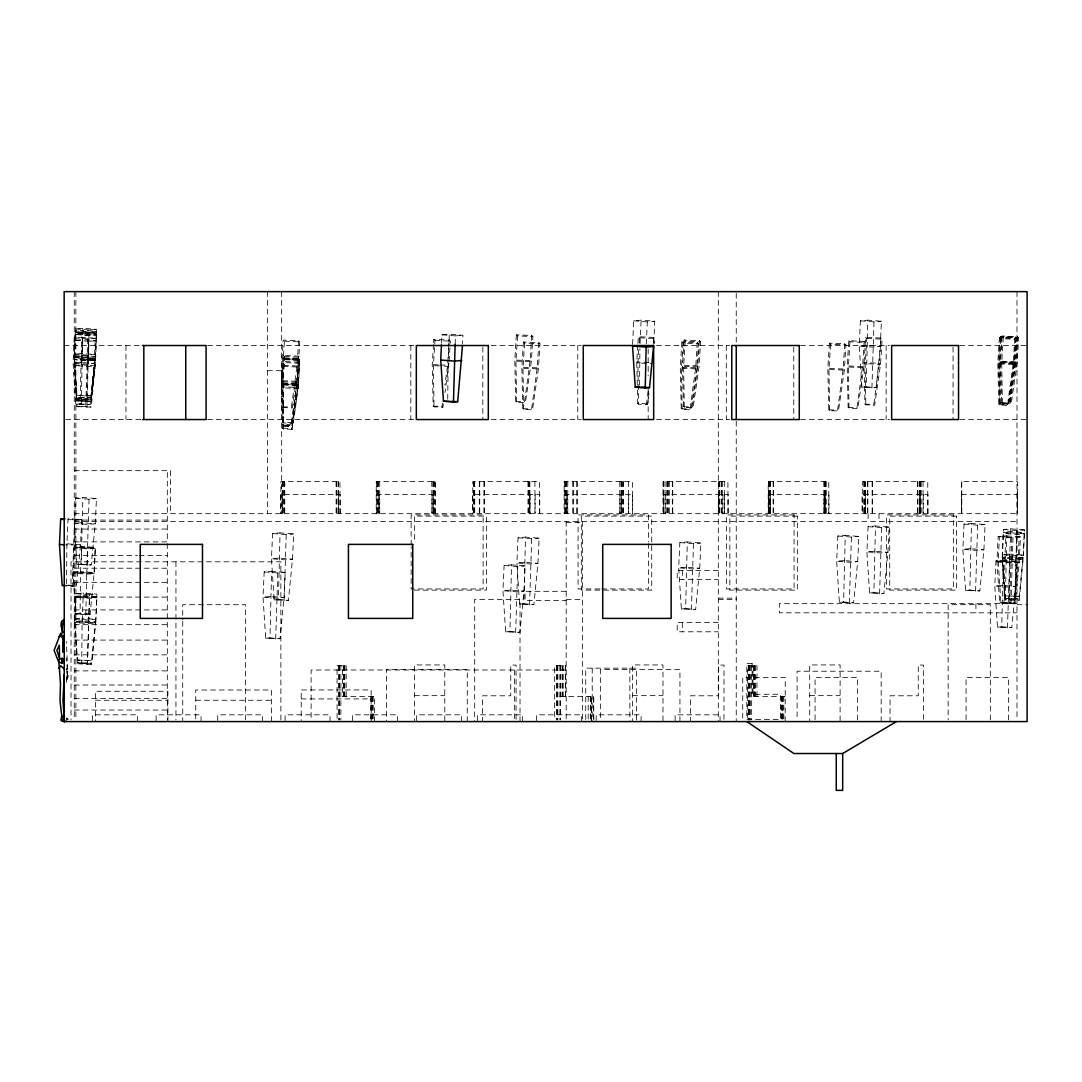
<?xml version="1.0" encoding="UTF-8"?>
<svg xmlns="http://www.w3.org/2000/svg" width="1082" height="1082" viewBox="0 0 1082 1082"><rect width="100%" height="100%" fill="white"/><g stroke="black" fill="none" stroke-linecap="round" stroke-linejoin="round"><path stroke-width="0.75" stroke-dasharray="5 3.75" d="M66.922 543.786L66.462 585.24L76.47 586.025L80.528 544.868L81.691 519.658L68.085 518.576L66.922 543.786L80.528 544.868L65.529 544.922M75.794 404.235L80.068 403.857L81.691 337.192L95.297 338.26L94.134 363.484L90.076 404.641L75.794 404.235L73.089 363.065L74.266 337.855L81.691 337.192M76.971 406.656L91.24 407.062L95.297 365.892L96.46 340.681L82.854 339.613L75.429 340.262L74.266 365.486L76.971 406.656L81.245 406.277L82.854 328.252L96.46 329.334L95.297 356.641L91.24 397.797L76.971 397.392L91.24 397.797M90.076 614.698L75.794 613.386L73.089 572.216L86.709 573.284L94.134 572.635L80.528 571.553L80.068 613.913L75.794 614.292L73.089 573.122L74.266 547.005L81.691 546.342L95.297 547.424L94.134 572.635L90.076 614.698L75.794 614.292M76.971 564.534L81.245 564.155L82.854 497.49L96.46 498.559L95.297 523.783L91.24 564.939L76.971 564.534L74.266 523.363L81.691 522.701L95.297 523.783L87.872 524.432L74.266 523.363M74.726 618.918L88.332 619.986L95.771 619.337L96.934 594.113L83.328 593.044L75.889 593.707L74.726 621.46L77.431 663.699L81.705 663.32L82.164 618.255L95.771 619.337L91.713 660.493L77.431 660.088L74.726 618.918L82.164 618.255M265.712 638.285L269.986 637.907L271.609 571.242L285.215 572.324L284.052 597.534L279.995 638.705L265.712 638.285L263.007 597.115L264.184 571.905L271.609 571.242M274.152 599.928L278.426 599.55L280.035 532.885L293.655 533.953L292.478 559.164L288.421 600.334L274.152 599.928L271.447 558.758L272.61 533.534L280.035 532.885M447.732 399.19L448.137 362.713M505.646 631.902L509.92 631.523L511.543 564.858L525.149 565.927L523.986 591.137L519.928 632.307L505.646 631.902L502.941 590.731L504.104 565.507L511.543 564.858M519.59 604.121L523.864 603.756L525.487 537.091L539.093 538.16L537.93 563.37L533.872 604.54L519.59 604.121L516.885 562.951L518.048 537.74L525.487 537.091M639.53 385.178L639.935 348.702M681.389 608.99L685.663 608.611L687.286 541.947L700.893 543.029L699.729 568.239L695.658 609.409L681.389 608.99L678.685 567.82L679.848 542.609L687.286 541.947M839.362 602.39L843.635 602.011L845.245 535.347L858.865 536.429L857.688 561.639L853.63 602.809L839.362 602.39L836.657 561.22L837.82 536.009L845.245 535.347M861.935 387.207L866.209 386.829L867.832 320.164L881.438 321.246L880.275 346.456L876.217 387.627L861.935 387.207L859.23 346.037L860.393 320.827L867.832 320.164M869.603 593.031L873.877 592.652L875.487 525.987L889.106 527.069L887.93 552.28L883.872 593.45L869.603 593.031L866.898 551.861L868.062 526.65L875.487 525.987M965.563 590.502L969.837 590.123L971.46 523.458L985.066 524.527L983.903 549.751L979.846 590.907L965.563 590.502L962.858 549.331L964.021 524.121L971.46 523.458M997.482 627.181L1001.756 626.803L1003.379 560.138L1016.985 561.22L1015.822 586.43L1011.765 627.601L997.482 627.181L994.777 586.011L995.94 560.801L1003.379 560.138M1010.94 603.675L1012.995 537.565L999.389 536.496L998.226 561.707L1000.931 602.877L1010.94 603.675L1015.2 603.296L1019.271 562.126L1020.434 536.915L1005.57 535.833L1003.947 602.498L1013.956 603.296L1018.013 562.126L1019.176 536.915M999.673 602.877L1005.205 602.498L1006.828 535.833L998.131 536.496L996.968 561.707L999.673 602.877L1013.956 603.296M1010.818 532.817L1003.379 533.48L1002.216 558.691L1004.921 599.861L1009.195 599.482L1009.641 554.052L1023.261 555.12L1019.203 596.29L1004.921 595.884L1002.216 554.714L1009.641 554.052M67.003 668.676L66.367 684.108M62.188 585.619L72.196 586.403L75.429 498.153L82.854 497.49M85.803 405.02L87.872 338.923L95.297 338.26M86.966 396.08L87.872 355.194L95.297 354.544L91.24 395.714L86.966 396.08L76.971 395.295L74.266 354.125L81.691 353.462L95.297 354.544M86.966 407.441L89.035 329.983L96.46 329.334M85.803 615.076L86.709 573.284M86.966 565.318L89.035 499.221L96.46 498.559M87.439 663.428L91.713 663.05L77.431 662.644L87.439 663.428L89.495 594.775L96.934 594.113M77.431 663.699L87.439 664.483L89.495 597.332L96.934 596.669L95.771 622.948L88.332 623.597L74.726 622.529L75.889 597.318L83.328 596.655L96.934 597.724L89.495 598.387L75.889 597.318M275.721 639.083L277.79 572.973L285.215 572.324M284.147 600.713L286.216 534.616L293.655 533.953M515.654 632.686L517.723 566.589L525.149 565.927M529.598 604.919L531.654 538.822L539.093 538.16M691.398 609.788L693.454 543.678L700.893 543.029M849.356 603.188L851.426 537.078L858.865 536.429M871.943 388.005L873.999 321.895L881.438 321.246M879.598 593.829L881.668 527.718L889.106 527.069M975.572 591.286L977.628 525.189L985.066 524.527M1007.491 627.979L1009.547 561.869L1016.985 561.22M1009.682 603.675L1011.738 537.565L1020.434 536.915M1014.93 596.669L1016.985 530.572L1024.424 529.909L1023.261 555.12L1015.822 555.783L1002.216 554.714M1014.93 600.645L1015.822 558.474L1023.261 557.812L1019.203 600.267L1004.921 599.861M82.854 328.252L75.429 328.914L74.266 357.953L81.691 357.303L95.297 358.372L87.872 359.021L74.266 357.736L81.691 357.087L95.297 358.183M75.429 334.297L89.035 335.366L96.46 334.717L82.854 333.635L75.429 334.297L74.266 359.711L76.971 400.881L91.24 401.3L95.297 359.927L81.691 358.859L74.266 359.508L87.872 360.577L95.297 359.927M96.46 332.945L89.035 333.621L75.429 332.526L82.854 331.863L96.46 332.958L95.297 360.13L87.872 360.779L74.266 359.711L81.691 359.048L82.854 330.348L96.46 331.417L89.035 332.079L75.429 331.011L82.854 330.348M81.691 364.823L95.297 365.892L87.872 366.555L74.266 365.486L81.691 364.823L82.854 339.613M87.872 360.779L89.035 333.594M87.872 366.555L89.035 341.344L96.46 340.681M95.297 548.317L87.872 548.98L74.266 547.898L81.691 547.249L95.297 548.317L94.134 573.528L86.709 574.19L73.089 573.122L80.528 572.459L81.691 546.342M74.726 622.529L82.164 621.866L83.328 593.044M86.709 574.19L87.872 548.074L95.297 547.424M441.524 343.237L441.902 334.838L449.341 334.176L462.947 335.258L462.555 343.657M448.259 357.709L449.341 334.176M455.13 344.319L455.508 335.907L462.947 335.258M632.618 344.36L633.7 320.827L641.139 320.164L654.745 321.246L653.731 343.089M640.044 343.697L641.139 320.164M646.306 343.751L647.307 321.895L654.745 321.246M1024.424 529.909L1010.818 528.841L1003.379 529.49L1002.216 557.392L1004.921 598.562L1019.203 598.982L1004.921 598.562M1010.818 528.841L1009.641 558.028L1002.216 558.691L1015.822 559.759L1023.261 559.11L1024.424 532.601L1010.818 531.533L1003.379 532.182L1024.424 533.886L1016.985 534.549L1003.379 533.48M1015.822 559.759L1016.985 533.264L1024.424 532.601M292.302 429.365L283.457 428.986L282.605 428.188L281.658 386.747L283.241 361.523L298.618 362.186L299.782 363.254L298.199 388.465L292.302 429.365L291.437 428.567L297.023 387.397L299.782 341.844L298.618 340.776L283.241 340.113L281.658 365.337L282.605 406.778L283.457 407.576L292.302 407.955L298.199 367.055L297.023 365.987L281.658 365.337L282.835 366.406L298.199 367.055M292.302 423.333L291.437 422.535L282.605 422.156L283.457 422.954L292.302 423.333L298.199 382.433L299.782 357.222L298.618 356.154L283.241 355.491L281.658 380.715L282.605 425.28L292.302 425.659L291.437 424.861L282.605 424.482L283.457 425.28M299.782 359.549L284.417 358.899L283.241 357.817L298.618 358.48L299.782 359.549L298.199 385.557L282.835 384.908L281.658 383.826L284.417 341.195L283.241 340.113M283.241 355.491L284.417 356.573L282.835 384.11L283.457 428.986M282.835 387.816L281.658 386.747L297.023 387.397L298.199 388.465L282.835 387.816L284.417 359.427L299.782 360.09M298.618 340.776L297.023 365.987L291.437 407.157L292.302 407.955M298.618 356.154L297.023 381.364L291.437 422.535M298.199 384.773L282.835 384.11L281.658 383.042L297.023 383.691L298.199 384.773L292.302 426.186L291.437 425.402L282.605 425.023L283.457 426.078L292.302 426.457L298.199 385.557L297.023 384.489L298.618 358.48M433.517 344.455L432.245 364.62L433.179 406.075L434.044 406.859L442.876 407.238L443.593 402.328M433.612 342.764L433.828 339.41L449.192 340.059L450.369 341.141L450.058 346.186M433.828 339.41L435.005 340.478L433.409 365.689L434.044 406.859M449.192 340.059L447.61 365.27L444.932 385.043M448.989 362.984L445 392.523M449.098 361.307L449.95 347.863M516.371 334.825L514.775 360.036L515.722 401.49L516.587 402.274L525.419 402.653L531.316 361.767L532.912 336.556L531.735 335.474L516.371 334.825L517.534 335.893L532.912 336.556M517.534 335.893L515.952 361.104L516.587 402.274M523.431 341.993L521.835 367.204L522.782 408.658L523.647 409.442L532.479 409.821L538.376 368.935L539.972 343.724L538.795 342.656L523.431 341.993L524.594 343.062L539.972 343.724M524.594 343.062L523.012 368.272L523.647 409.442M531.735 335.474L530.153 360.685L524.554 401.868L525.419 402.653M538.795 342.656L537.213 367.866L531.614 409.037L532.479 409.821M637.798 345.144L636.743 361.956L637.352 388.492M637.907 343.467L638.326 336.745L653.704 337.408L654.867 338.477L654.556 343.521M638.759 349.581L637.92 363.038L638.556 404.195L647.388 404.573L649.511 389.858M639.192 342.859L639.503 337.814L638.326 336.745M653.271 344.13L653.704 337.408M681.89 341.993L680.294 367.204L681.241 408.658L682.106 409.442L690.938 409.821L696.835 368.935L698.431 343.724L697.254 342.656L681.89 341.993L683.053 343.062L698.431 343.724M683.053 343.062L681.471 368.272L682.106 409.442M684.067 340.019L682.472 365.229L683.418 406.683L684.284 407.468L693.116 407.846L699.013 366.96L700.609 341.75L699.432 340.681L684.067 340.019L685.231 341.087L700.609 341.75M685.231 341.087L683.648 366.311L684.284 407.468M697.254 342.656L695.672 367.866L690.073 409.037L690.938 409.821M699.432 340.681L697.849 365.892L692.25 407.062L693.116 407.846M829.394 343.156L827.811 368.367L828.744 409.821L829.61 410.619L838.442 410.984L844.352 370.098L845.935 344.887L844.758 343.819L829.394 343.156L830.57 344.238L845.935 344.887M830.57 344.238L828.974 369.449L829.61 410.619M844.758 343.819L843.176 369.03L837.59 410.2L838.442 410.984M848.788 340.708L849.965 341.79L865.329 342.439L864.153 341.371L848.788 340.708L847.206 365.919L848.139 407.373L849.005 408.171L857.837 408.55L863.747 367.65L865.6 337.395L880.964 338.057L882.141 339.126L880.545 364.336L874.648 405.223L865.816 404.844L864.951 404.059L864.004 362.605L879.382 363.268L880.545 364.336L865.181 363.674L864.004 362.605M849.965 341.79L848.369 367.001L849.005 408.171M864.153 341.371L862.57 366.582L856.985 407.752L857.837 408.55M865.6 337.395L866.763 338.463L865.181 363.674L865.816 404.844M880.964 338.057L879.382 363.268L873.783 404.438L874.648 405.223M999.403 337.557L997.807 362.781L998.754 404.222L999.619 405.02L1008.451 405.398L1014.361 364.512L1015.944 339.288L1014.767 338.22L999.403 337.557L1000.579 338.639L1015.944 339.288M1000.35 336.394L998.754 361.604L999.7 403.059L1000.566 403.857L1009.398 404.222L1015.295 363.336L1016.891 338.125L1015.714 337.057L1000.35 336.394L1001.513 337.476L1016.891 338.125M1000.579 338.639L998.984 363.85L999.619 405.02M1001.513 337.476L999.93 362.686L1000.566 403.857M1002.148 336.015L1000.566 361.226L1001.513 402.68L1002.365 403.478L1011.197 403.857L1017.107 362.957L1018.689 337.746L1017.513 336.678L1002.148 336.015L1003.325 337.097L1018.689 337.746M1003.325 337.097L1001.729 362.308L1002.365 403.478M1014.767 338.22L1013.185 363.43L1007.585 404.6L1008.451 405.398M1015.714 337.057L1014.132 362.267L1008.532 403.437L1009.398 404.222M1017.513 336.678L1015.93 361.888L1010.345 403.059L1011.197 403.857M87.439 664.483L91.713 664.105L95.771 621.88L82.164 620.811L74.726 621.46L88.332 622.542L95.771 621.88M66.841 678.076L67.841 671.083L66.286 641.356M297.023 383.691L291.437 425.659L292.302 426.457M442.876 407.238L442.024 406.453L442.47 403.153M647.388 404.573L646.522 403.789L648.537 388.965M66.259 717.934L68.193 719.516M66.746 679.415L67.206 675.127M66.935 718.367L66.218 719.395M66.732 679.983C68.274 678.671 69.14 671.192 66.976 671.313M67.814 671.192L67.287 679.334M66.205 669.609L67.165 668.081L66.205 658.018M67.99 718.813L66.814 719.273M74.266 356.221L81.691 355.559L95.297 356.641L87.872 357.29L74.266 356.221L76.971 400.678L91.24 401.097L76.971 400.678M87.872 358.832L95.297 358.156L91.24 399.542L76.971 398.933L91.24 399.326L81.245 398.528M76.971 395.295L91.24 395.714M81.245 398.744L76.971 399.123L91.24 399.339M76.971 400.881L91.24 401.3M81.691 519.658L66.705 519.712M73.089 572.216L80.528 571.553M72.196 586.403L76.47 586.025M75.794 613.386L90.076 613.792L85.803 614.17M1005.651 561.044L996.968 561.707L1010.574 562.775L1019.271 562.126L1004.407 561.044M77.431 660.088L91.713 660.493M1004.921 595.884L1019.203 596.29M64.163 345.523L142.567 345.523M207.595 345.523L414.19 345.523M491.16 345.523L581.129 345.523M656.476 345.523L729.674 345.523M800.491 345.523L889.512 345.523M959.775 345.523L1027.089 345.523M267.457 370.693L281.658 370.693M65.826 419.546L142.567 419.546M207.595 419.546L414.19 419.546M491.16 419.546L581.129 419.546M656.476 419.546L729.674 419.546M800.491 419.546L889.512 419.546M959.775 419.546L1027.089 419.546M74.266 470.67L170.523 470.67L170.523 513.68M376.225 494.42L435.343 494.42M564.141 494.42L632.645 494.42L632.645 513.68M662.968 494.42L728.159 494.42L728.159 513.68M768.22 494.42L828.974 494.42L828.974 513.68M961.384 494.42L1017.391 494.42M74.266 513.68L1017.391 513.68L1017.391 481.585L961.384 481.585L961.384 513.68M74.266 520.077L167.318 520.077M74.266 521.375L1016.985 521.375M566.184 522.606L582.359 522.606M74.266 529.057L167.318 529.057M74.266 541.893L167.318 541.893L167.318 470.67M74.266 555.377L137.4 555.377M139.064 555.377L167.318 555.377M74.266 568.212L167.318 568.212M718.272 570.43L677.21 570.43L677.21 579.587L718.272 579.587M74.266 582.332L167.318 582.332M65.84 585.24L74.266 585.24M599.861 588.946L578.072 588.946L578.072 514.924L648.47 514.924L648.47 541.839M601.538 588.946L648.47 588.946L648.47 543.516M414.379 590.123L486.386 590.123L486.386 516.1L414.379 516.1L414.379 543.015M599.753 590.123L581.318 590.123L581.318 516.1L651.716 516.1L651.716 590.123L601.43 590.123M566.184 591.313L525.108 591.313L525.108 600.469L566.184 600.469M74.266 597.088L167.318 597.088M718.313 598.143L736.247 598.143M566.184 599.374L582.359 599.374M718.313 599.374L736.247 599.374M1016.985 603.675L779.365 603.675L779.365 612.831L1016.985 612.831M1016.985 604.703L1027.9 604.703M74.266 609.923L167.318 609.923M718.272 622.623L677.21 622.623L677.21 631.793L718.272 631.793M74.266 624.679L167.318 624.679M74.266 640.084L167.318 640.084M74.266 654.84L167.318 654.84M566.184 670.001L311.116 670.001L311.116 721.586M74.266 670.881L167.318 670.881M74.266 685.001L167.318 685.001M414.42 695.658L444.797 695.658M632.605 695.658L662.982 695.658M809.728 695.658L840.105 695.658M559.962 696.402L593.788 696.402L593.788 721.586M785.18 696.402L753.004 696.402L753.004 665.701M74.266 698.485L167.318 698.485M301.215 698.918L371.153 698.918M95.405 700.257L167.913 700.257M195.734 700.257L271.447 700.257M74.266 710.035L167.318 710.035M866.763 338.463L882.141 339.126M639.503 337.814L654.867 338.477M435.005 340.478L450.369 341.141M284.417 341.195L299.782 341.844M649.038 362.484L636.743 361.956L637.92 363.038L651.756 363.62M284.417 356.573L299.782 357.222M438.386 364.877L432.245 364.62L433.409 365.689L442.633 366.081M439.928 364.945L447.61 365.27L448.787 366.352L444.175 366.149M283.241 358.615L298.618 359.278M299.782 363.254L284.417 362.605L283.241 361.523M1001.513 402.68L1010.345 403.059M999.7 403.059L1008.532 403.437M998.754 404.222L1007.585 404.6M864.951 404.059L873.783 404.438M282.835 381.784L298.199 382.433L297.023 381.364L281.658 380.715L282.835 381.784L283.457 422.954M848.139 407.373L856.985 407.752M281.658 383.826L297.023 384.489M828.744 409.821L837.59 410.2M637.393 390.142L637.69 403.41L646.522 403.789M683.418 406.683L692.25 407.062M515.722 401.49L524.554 401.868M681.241 408.658L690.073 409.037M522.782 408.658L531.614 409.037M433.179 406.075L442.024 406.453M282.605 406.778L291.437 407.157M283.457 425.808L292.302 426.186M282.605 428.188L291.437 428.567M860.393 320.827L873.999 321.895M633.7 320.827L647.307 321.895M441.902 334.838L455.508 335.907M866.209 386.829L876.217 387.627M75.429 328.914L89.035 329.983M74.266 337.855L87.872 338.923M75.429 340.262L89.035 341.344M74.266 354.125L87.872 355.194M81.691 359.048L95.297 360.13M80.068 403.857L90.076 404.641M81.245 406.277L91.24 407.062M964.021 524.121L977.628 525.189M1003.379 529.49L1016.985 530.572M998.131 536.496L1011.738 537.565M868.062 526.65L881.668 527.718M837.82 536.009L851.426 537.078M1023.261 557.812L1009.641 556.743L1002.216 557.392L1023.261 559.11M995.94 560.801L1009.547 561.869M998.226 561.707L1011.832 562.775M679.848 542.609L693.454 543.678M75.429 498.153L89.035 499.221M518.048 537.74L531.654 538.822M272.61 533.534L286.216 534.616M969.837 590.123L979.846 590.907M1009.195 599.482L1019.203 600.267M1005.205 602.498L1015.2 603.296M873.877 592.652L883.872 593.45M504.104 565.507L517.723 566.589M843.635 602.011L853.63 602.809M74.266 547.005L87.872 548.074M1001.756 626.803L1011.765 627.601M264.184 571.905L277.79 572.973M685.663 608.611L695.658 609.409M81.245 564.155L91.24 564.939M523.864 603.756L533.872 604.54M80.528 572.459L94.134 573.528M278.426 599.55L288.421 600.334M75.889 593.707L89.495 594.775M96.934 596.669L83.328 595.6L75.889 596.25L89.495 597.332M509.92 631.523L519.928 632.307M82.164 621.866L95.771 622.948M269.986 637.907L279.995 638.705M81.705 663.32L91.713 664.105M637.69 403.41L638.556 404.195M282.835 366.406L283.457 407.576M1017.215 494.42L1017.215 513.68M1016.985 291.626L1016.985 719.909M1008.586 719.949L1008.586 677.373L966.064 677.373L966.064 719.949M990.341 719.909L990.341 604.703L948.143 604.703L948.143 719.909M975.91 603.675L975.91 612.831M961.79 481.585L961.79 513.68M961.56 494.42L961.56 513.68M953.053 347.2L953.053 419.546M927.977 513.68L927.977 494.42L862.097 494.42L862.097 513.68M927.761 513.68L927.761 481.585L862.313 481.585L862.313 513.68M923.568 719.327L923.568 665.078L918.253 665.078L918.253 695.794L890.04 695.794L890.04 720.964M923.271 494.42L923.271 513.68M923.041 481.585L923.041 513.68M921.134 481.585L921.134 513.68M920.714 481.585L920.714 513.68M920.309 494.42L920.309 513.68M920.079 481.585L920.079 513.68M919.673 494.42L919.673 513.68M919.443 481.585L919.443 513.68M917.928 481.585L917.928 513.68M917.509 481.585L917.509 513.68M886.158 345.523L886.158 419.546M881.181 721.586L881.181 671.219L797.109 671.219L797.109 719.909M879.003 513.68L879.003 521.375M872.565 481.585L872.565 513.68M872.146 481.585L872.146 513.68M868.102 513.68L868.102 521.375M867.859 481.585L867.859 513.68M867.439 481.585L867.439 513.68M865.532 481.585L865.532 513.68M865.302 494.42L865.302 513.68M864.897 481.585L864.897 513.68M864.477 481.585L864.477 513.68M864.248 481.585L864.248 513.68M863.842 481.585L863.842 513.68M857.566 719.949L857.566 677.373L815.057 677.373L815.057 719.949M840.105 720.828L840.105 664.943L809.728 664.943L809.728 720.828M828.758 513.68L828.758 481.585L768.22 481.585L768.22 513.68M826.161 481.585L826.161 513.68M825.742 481.585L825.742 513.68M825.268 494.42L825.268 513.68M825.052 481.585L825.052 513.68M824.876 481.585L824.876 513.68M824.687 494.42L824.687 513.68M824.47 481.585L824.47 513.68M824.051 494.42L824.051 513.68M823.821 481.585L823.821 513.68M793.782 347.2L793.782 419.546M785.18 721.586L785.262 677.373L742.739 677.373L742.739 719.949M783.841 696.402L783.841 721.586M782.922 696.402L782.922 721.586M782.597 696.402L782.597 721.586M782.327 696.402L782.327 721.586M781.894 696.402L781.894 721.586M781.218 696.402L781.218 721.586M773.562 481.585L773.562 513.68M773.143 481.585L773.143 513.68M770.546 481.585L770.546 513.68M770.33 494.42L770.33 513.68M769.857 481.585L769.857 513.68M769.261 481.585L769.261 513.68M769.045 494.42L769.045 513.68M768.856 481.585L768.856 513.68M768.639 481.585L768.639 513.68M756.967 696.402L756.967 665.701L747.689 665.701L747.689 719.936M755.628 665.701L755.628 696.402M754.709 665.701L754.709 696.402M754.384 665.701L754.384 696.402M754.113 665.701L754.113 696.402M753.681 665.701L753.681 696.402M751.652 665.701L751.652 719.936M750.326 665.701L750.326 719.936M749.393 665.701L749.393 719.936M749.082 665.701L749.082 719.936M748.812 665.701L748.812 719.936M748.379 665.701L748.379 719.936M736.247 293.317L736.247 343.833M736.247 421.223L736.247 721.586M727.929 513.68L727.929 481.585L662.968 481.585L662.968 513.68M726.293 345.523L726.293 419.546M724.575 494.42L724.575 513.68M724.358 481.585L724.358 513.68M723.98 719.327L723.98 665.078L718.664 665.078L718.664 695.794L690.451 695.794L690.451 720.964M722.911 494.42L722.911 513.68M722.681 481.585L722.681 513.68M721.559 481.585L721.559 513.68M721.139 481.585L721.139 513.68M720.03 721.586L720.03 714.823L675.114 714.823L675.114 721.586M719.625 481.585L719.625 513.68M719.219 481.585L719.219 513.68M718.8 494.42L718.8 513.68M718.583 481.585L718.583 513.68M718.313 291.626L718.313 721.586M682.336 570.43L682.336 579.587M682.336 622.623L682.336 631.793M679.942 721.586L679.942 669.379L600.361 669.379L600.361 721.586M672.747 481.585L672.747 513.68M672.328 481.585L672.328 513.68M669.163 481.585L669.163 513.68M668.744 481.585L668.744 513.68M667.486 481.585L667.486 513.68M667.08 481.585L667.08 513.68M665.944 481.585L665.944 513.68M665.728 494.42L665.728 513.68M664.023 481.585L664.023 513.68M663.793 494.42L663.793 513.68M663.388 481.585L663.388 513.68M662.982 720.828L662.982 664.943L632.605 664.943L632.605 720.828M648.172 348.891L648.172 375.806M648.172 389.263L648.172 419.546M641.099 721.586L641.099 714.823L596.182 714.823L596.182 721.586M636.378 719.909L636.378 668.149L585.741 668.149L585.741 719.909M632.429 513.68L632.429 481.585L564.141 481.585L564.141 513.68M629.873 668.149L629.873 721.586M628.683 494.42L628.683 513.68M628.453 481.585L628.453 513.68M623.367 481.585L623.367 513.68M622.948 481.585L622.948 513.68M622.082 481.585L622.082 513.68M621.663 481.585L621.663 513.68M621.257 494.42L621.257 513.68M621.027 481.585L621.027 513.68M619.972 494.42L619.972 513.68M619.756 481.585L619.756 513.68M593.545 696.402L593.545 721.586M592.233 668.149L592.233 721.586M590.569 696.402L590.569 721.586M590.299 696.402L590.299 721.586M588.175 696.402L588.175 721.586M582.359 521.375L582.359 721.586M581.575 721.586L581.575 714.823L536.658 714.823L536.658 721.586M577.774 345.523L577.774 419.546M577.233 481.585L577.233 513.68M576.814 481.585L576.814 513.68M573.271 481.585L573.271 513.68M572.851 481.585L572.851 513.68M567.766 481.585L567.766 513.68M567.536 494.42L567.536 513.68M566.481 481.585L566.481 513.68M566.251 494.42L566.251 513.68M566.184 521.375L566.184 721.586M565.845 481.585L565.845 513.68M565.575 696.402L565.575 665.701L554.647 665.701L554.647 719.936M565.426 481.585L565.426 513.68M565.331 665.701L565.331 696.402M564.561 481.585L564.561 513.68M563.195 665.701L563.195 696.402M562.356 665.701L562.356 696.402M562.085 665.701L562.085 696.402M560.26 665.701L560.26 719.936M559.962 665.701L560.016 719.936M557.879 665.701L557.879 719.936M557.041 665.701L557.041 719.936M556.77 665.701L556.77 719.936M539.769 513.68L539.769 494.42L472.563 494.42L472.563 513.68M539.539 513.68L539.539 481.585L472.78 481.585L472.78 513.68M535.144 494.42L535.144 513.68M534.927 481.585L534.927 513.68M530.126 494.42L530.126 513.68M529.909 481.585L529.909 513.68M529.49 494.42L529.49 513.68M529.26 481.585L529.26 513.68M528.395 481.585L528.395 513.68M527.975 481.585L527.975 513.68M522.538 721.586L522.538 714.823L477.622 714.823L477.622 721.586M520.023 721.586L520.023 599.374L474.687 599.374L474.687 721.586M516.06 719.327L516.06 665.078L510.745 665.078L510.745 695.794L482.531 695.794L482.531 720.964M514.64 670.001L514.64 721.586M484.344 481.585L484.344 513.68M483.938 481.585L483.938 513.68M482.829 347.2L482.829 419.546M479.732 481.585L479.732 513.68M479.312 481.585L479.312 513.68M474.714 481.585L474.714 513.68M474.295 481.585L474.295 513.68M474.078 481.585L474.078 513.68M473.659 481.585L473.659 513.68M467.262 721.586L467.262 669.379L386.396 669.379L386.396 721.586M461.581 721.586L461.581 714.823L416.651 714.823L416.651 721.586M444.797 720.828L444.797 664.943L414.42 664.943L414.42 720.828M435.343 513.68L435.343 481.585L376.225 481.585L376.225 513.68M434.923 481.585L434.923 513.68M434.058 481.585L434.058 513.68M433.639 481.585L433.639 513.68M433.233 494.42L433.233 513.68M433.003 481.585L433.003 513.68M432.056 494.42L432.056 513.68M431.826 481.585L431.826 513.68M411.133 545.206L411.133 514.924L483.127 514.924L483.127 588.946L411.133 588.946L411.133 546.883M410.835 345.523L410.835 419.546M397.405 721.586L397.405 714.823L352.475 714.823L352.475 721.586M379.728 481.585L379.728 513.68M379.512 494.42L379.512 513.68M378.443 481.585L378.443 513.68M378.227 494.42L378.227 513.68M377.821 481.585L377.821 513.68M377.402 481.585L377.402 513.68M376.644 481.585L376.644 513.68M374.399 721.586L374.399 696.402L342.385 696.402L342.385 665.701M373.047 696.402L373.047 721.586M372.79 696.402L372.79 721.586M372.019 696.402L372.019 721.586M371.829 696.402L371.829 721.586M371.153 721.586L371.153 689.937L301.215 689.937L301.215 721.586M370.599 696.402L370.599 721.586M346.186 696.402L346.186 665.701L337.07 665.701L337.07 719.936M344.833 665.701L344.833 696.402M344.576 665.701L344.576 696.402M343.805 665.701L343.805 696.402M343.616 665.701L343.616 696.402M340.871 665.701L340.871 719.936M340.181 513.68L340.181 494.42L280.684 494.42L280.684 513.68M339.951 513.68L339.951 481.585L280.901 481.585L280.901 513.68M339.532 665.701L339.532 719.936M339.261 665.701L339.261 719.936M338.666 494.42L338.666 513.68M338.45 481.585L338.45 513.68M338.49 665.701L338.301 719.936M338.017 481.585L338.017 513.68M336.516 481.585L336.516 513.68M336.096 481.585L336.096 513.68M330.024 721.586L330.024 714.823L285.093 714.823L285.093 721.586M284.769 481.585L284.769 513.68M284.35 481.585L284.35 513.68M283.254 481.585L283.254 513.68M282.835 481.585L282.835 513.68M282.605 494.42L282.605 513.68M282.416 481.585L282.416 513.68M281.658 291.626L281.658 513.68M280.874 719.909L280.874 561.815L71.02 561.815L71.02 719.909M271.447 721.586L271.447 689.991L195.734 689.991L195.734 721.586M267.457 291.626L267.457 513.68M262.642 721.586L262.642 714.823L217.712 714.823L217.712 721.586M245.628 719.909L245.628 604.703L182.736 604.703L182.736 619.729M201.036 721.586L201.036 714.823L156.106 714.823L156.106 721.586M182.736 621.393L182.736 721.586M175.947 561.815L175.947 719.909M167.913 721.586L167.913 691.276L95.405 691.276L95.405 721.586M167.318 543.583L167.318 719.936M137.495 721.586L137.495 714.823L92.579 714.823L92.579 721.586M125.958 345.523L125.958 419.546M75.889 291.626L75.889 719.895M74.266 291.626L74.266 719.936M82.854 332.079L75.429 332.742L89.035 333.811L96.46 333.161L82.854 332.079M82.854 333.838L75.429 334.5L89.035 335.569L96.46 334.92L82.854 333.838M80.528 362.402L73.089 363.065L86.709 364.134L94.134 363.484L80.528 362.402M866.668 345.388L859.23 346.037L872.836 347.119L880.275 346.456L866.668 345.388M278.872 558.096L271.447 558.758L285.053 559.827L292.478 559.164L278.872 558.096M524.324 562.302L516.885 562.951L530.491 564.033L537.93 563.37L524.324 562.302M270.446 596.452L263.007 597.115L276.627 598.184L284.052 597.534L270.446 596.452M686.11 567.157L678.685 567.82L692.291 568.889L699.729 568.239L686.11 567.157M874.324 551.211L866.898 551.861L880.505 552.943L887.93 552.28L874.324 551.211M970.297 548.669L962.858 549.331L976.464 550.4L983.903 549.751L970.297 548.669M510.379 590.069L502.941 590.731L516.547 591.8L523.986 591.137L510.379 590.069M844.082 560.557L836.657 561.22L850.263 562.288L857.688 561.639L844.082 560.557M1002.216 585.362L994.777 586.011L1008.383 587.08L1015.822 586.43L1002.216 585.362M794.08 514.924L726.604 514.924L726.604 588.946L794.08 588.946L794.08 514.924M953.35 514.924L886.456 514.924L886.456 588.946L953.35 588.946L953.35 514.924M797.326 516.1L729.85 516.1L729.85 590.123L797.326 590.123L797.326 516.1M956.596 516.1L889.715 516.1L889.715 590.123L956.596 590.123L956.596 516.1M752.125 663.564L746.81 663.564L746.81 719.449L780.338 719.449L780.338 694.279L752.125 694.279L752.125 663.564M1015.93 361.888L1000.566 361.226L1001.729 362.308L1017.107 362.957L1015.93 361.888M1014.132 362.267L998.754 361.604L999.93 362.686L1015.295 363.336L1014.132 362.267M1013.185 363.43L997.807 362.781L998.984 363.85L1014.361 364.512L1013.185 363.43M862.57 366.582L847.206 365.919L848.369 367.001L863.747 367.65L862.57 366.582M843.176 369.03L827.811 368.367L828.974 369.449L844.352 370.098L843.176 369.03M697.849 365.892L682.472 365.229L683.648 366.311L699.013 366.96L697.849 365.892M530.153 360.685L514.775 360.036L515.952 361.104L531.316 361.767L530.153 360.685M695.672 367.866L680.294 367.204L681.471 368.272L696.835 368.935L695.672 367.866M537.213 367.866L521.835 367.204L523.012 368.272L538.376 368.935L537.213 367.866M298.618 359.021L283.241 358.358L284.417 359.697L299.782 360.347L298.618 359.021M297.023 384.232L281.658 383.569L282.835 384.651L298.199 385.3L297.023 384.232M591.408 721.586L591.408 696.402L591.408 721.586"/><path stroke-width="1.5" d="M63.04 647.604L62.864 652.121L63.486 637.771L60.592 633.322L54.1 650.417L58.306 661.143L59.605 658.64L56.886 650.268L59.321 645.251L59.591 658.708M59.361 667.594L60.497 683.905L60.105 697.254A28.294 11.253 -90 0 0 60.159 702.15L61.931 717.298L64.136 715.554L62.932 700.798L64.298 674.316M441.442 344.928L440.739 360.049L443.444 401.219L453.453 402.017L455.13 344.319M645.251 388.005L646.143 347.119L653.582 346.456L649.525 387.627L645.251 388.005L635.242 387.207L632.537 346.037L646.143 347.119M64.163 721.586L61.322 720.815L61.431 717.028M63.906 721.518L63.973 719.733L61.309 719.205M65.042 585.362L62.188 585.619L59.483 544.449L60.646 519.238L65.109 518.846M453.453 402.017L457.727 401.638L462.487 345.334M62.972 647.78L63.432 637.961L64.271 638.745M64.433 635.256L63.568 639.043M58.671 660.588L59.388 668.662M63.892 638.853L64.393 637.379M59.091 668.257L60.7 665.782L64.541 669.298M59.172 636.608L60.578 635.486L63.432 639.016M63.351 716.622L63.162 717.474L63.283 716.135M64.338 711.239L64.433 712.01M66.557 721.153L64.271 721.586L64.163 291.626L1027.089 291.626L1027.089 721.586L64.163 721.586M63.649 718.15L63.5 715.892M63.649 718.069L64.338 719.3M59.916 658.816L62.607 658.235L63.013 659.465L61.485 659.33L63.378 661.467L62.323 660.602C61.539 661.602 65.069 665.457 59.483 662.184M746.837 721.586L793.918 753.518L842.689 753.518L896.423 721.586M64.46 632.578L62.675 631.482L61.106 626.005A5.302 2.11 -90 0 1 61.201 623.421L61.282 622.853A5.937 2.353 -90 0 1 61.823 621.041L64.311 619.486M461.784 360.468L454.345 361.118L440.739 360.049M443.444 401.219L457.727 401.638M635.242 387.207L639.516 386.829M63.933 720.747L61.255 720.206M142.567 345.523L206.08 345.523L206.08 419.546L142.567 419.546M641.18 386.964L649.525 387.627M60.646 519.238L63.676 519.468M59.483 544.449L64.027 544.801M64.433 719.625L62.675 716.839M64.379 716.068L64.46 716.69M64.244 622.813L63.865 622.096L64.298 624.368L63.486 621.866L62.58 623.57L62.093 633.051A5.356 2.137 90 0 1 61.39 633.971M64.352 640.409L64.257 638.245M842.689 753.518L842.689 790.374L836.264 790.374L836.264 753.518M736.247 345.523L736.247 419.546M185.752 345.523L185.752 419.546M143.825 345.523L143.825 419.546M61.796 660.777L61.782 661.048A2.57 1.028 -90 0 1 61.715 661.684L61.877 661.724A3.354 1.339 90 0 0 61.944 661.048L61.85 660.683M488.32 345.523L416.327 345.523L416.327 419.546L488.32 419.546L488.32 345.523M653.663 345.523L583.266 345.523L583.266 419.546L653.663 419.546L653.663 345.523M799.273 345.523L731.784 345.523L731.784 419.546L799.273 419.546L799.273 345.523M958.544 345.523L891.649 345.523L891.649 419.546L958.544 419.546L958.544 345.523M202.483 544.381L140.241 544.381L140.241 618.404L202.483 618.404L202.483 544.381M412.742 544.381L348.431 544.381L348.431 618.404L412.742 618.404L412.742 544.381M671.138 544.381L602.728 544.381L602.728 618.404L671.138 618.404L671.138 544.381"/></g></svg>
